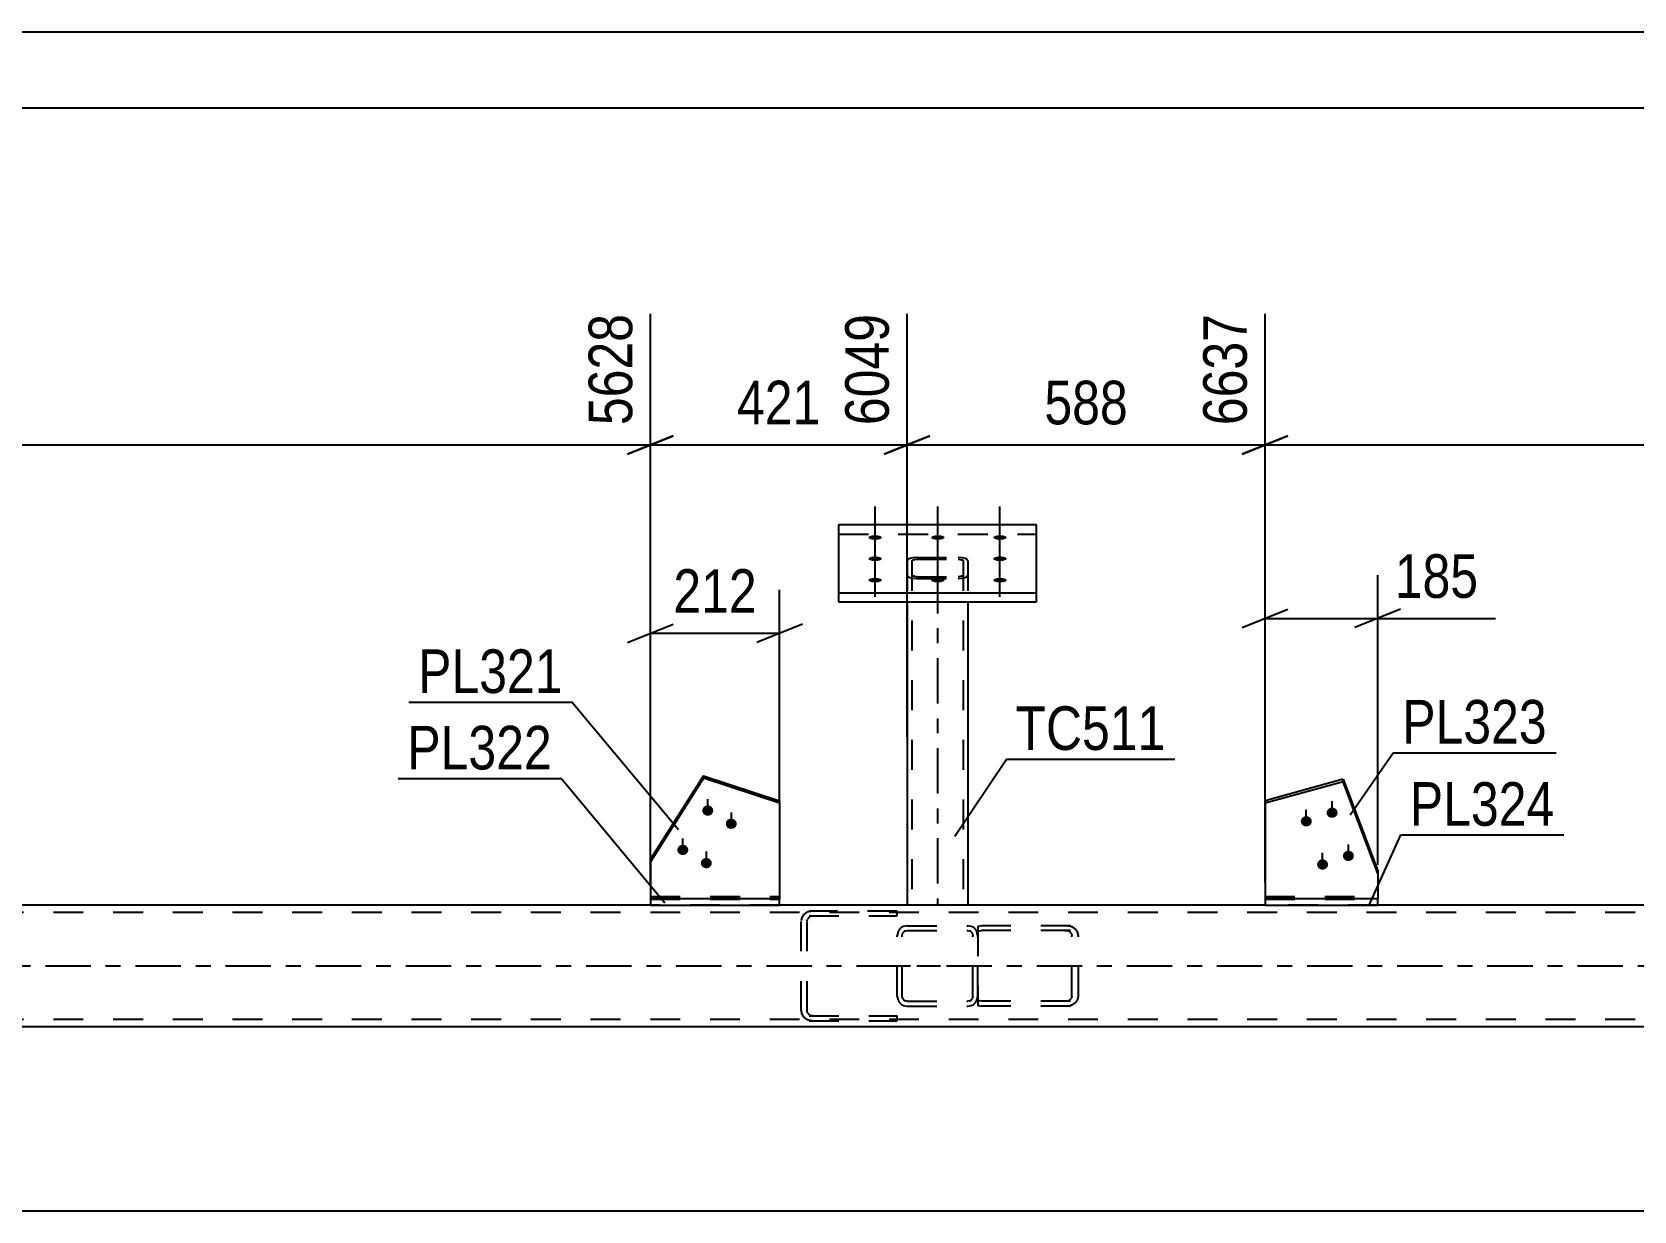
# Model space of a CAD drawing. Header units: millimetres. Extents: x -46 to 795, y -443 to 151.
# Drawn here: x 168.9 to 274.1, y 73.8 to 151.3 of the extents above; entities that cross this region are included whole.
import ezdxf

# ---------------------------------------------------------------- set-up
doc = ezdxf.new("R2010")
doc.units = ezdxf.units.MM
doc.linetypes.add('DXK_LINE_DOT2', pattern=[3.9198, 1.9599, -1.9599])
doc.linetypes.add('DXK_LINE_DOT3', pattern=[5.9187, 2.979, -0.9799, 0.9799, -0.9799])
doc.styles.add('Arial Narrow', font='ARIALN.TTF', dxfattribs={"height": 0.2})

# ---------------------------------------------------------------- blocks, each defined once
blk = doc.blocks.new('Unknown-761550593-1135')
at = {"color": 5, "linetype": 'Continuous'}
for p, q in [((794.69, 151.28), (-46.31, 151.28)), ((789.69, 146.28), (-41.31, 146.28))]:
    blk.add_line(p, q, dxfattribs=at)
blk = doc.blocks.new('Part-761550593-4947 - 4923')
at = {"color": 7, "linetype": 'DXK_LINE_DOT2'}
for p, q in [((225.75, 92.18), (225.7, 91.93)), ((225.7, 87.93), (225.7, 91.93)), ((226.02, 91.93), (226.04, 92.05)), ((226.02, 87.93), (226.02, 91.93)), ((226.34, 92.57), (226.09, 92.52)), ((226.21, 92.23), (226.34, 92.25)), ((226.34, 92.57), (230.34, 92.57)), ((226.34, 92.25), (230.34, 92.25)), ((230.58, 92.52), (230.34, 92.57)), ((230.34, 92.25), (230.46, 92.23)), ((230.63, 92.05), (230.66, 91.93)), ((230.66, 87.93), (230.66, 91.93)), ((230.98, 91.93), (230.93, 92.18)), ((230.98, 87.93), (230.98, 91.93)), ((225.7, 87.93), (225.75, 87.69)), ((226.04, 87.81), (226.02, 87.93)), ((226.09, 87.34), (226.34, 87.29)), ((226.34, 87.61), (226.21, 87.64)), ((226.34, 87.61), (230.34, 87.61)), ((230.46, 87.64), (230.34, 87.61)), ((230.34, 87.29), (230.58, 87.34)), ((230.66, 87.93), (230.63, 87.81)), ((230.93, 87.69), (230.98, 87.93)), ((226.34, 87.29), (230.34, 87.29))]:
    blk.add_line(p, q, dxfattribs=at)
for centre, radius, start, end in [((226.34, 91.93), 0.64, 112.5, 157.5), ((226.34, 91.93), 0.32, 112.5, 157.5), ((230.34, 91.93), 0.32, 22.5, 67.5), ((230.34, 91.93), 0.64, 22.5, 67.5), ((226.34, 87.93), 0.64, 202.5, 247.5), ((226.34, 87.93), 0.32, 202.5, 247.5), ((230.34, 87.93), 0.32, 292.5, 337.5), ((230.34, 87.93), 0.64, 292.5, 337.5)]:
    blk.add_arc(centre, radius, start, end, dxfattribs=at)
blk = doc.blocks.new('Bolt-761550593-4951 - 4923')
at = {"linetype": 'Continuous'}
for points in [[(213.25, 100.47), (213.33, 100.47), (213.4, 100.44), (213.46, 100.41), (213.52, 100.36), (213.56, 100.3), (213.59, 100.24), (213.61, 100.17), (213.61, 100.1), (213.59, 100.03), (213.56, 99.96), (213.52, 99.91), (213.46, 99.86), (213.4, 99.83), (213.33, 99.8), (213.25, 99.8), (213.18, 99.8), (213.1, 99.83), (213.04, 99.86), (212.98, 99.91), (212.94, 99.96), (212.91, 100.03), (212.89, 100.1), (212.89, 100.17), (212.91, 100.24), (212.94, 100.3), (212.98, 100.36), (213.04, 100.41), (213.1, 100.44), (213.18, 100.47)], [(214.8, 99.61), (214.87, 99.6), (214.94, 99.58), (215.01, 99.54), (215.06, 99.49), (215.11, 99.44), (215.14, 99.37), (215.15, 99.3), (215.15, 99.23), (215.14, 99.16), (215.11, 99.1), (215.06, 99.04), (215.01, 98.99), (214.94, 98.96), (214.87, 98.94), (214.8, 98.93), (214.72, 98.94), (214.65, 98.96), (214.58, 98.99), (214.53, 99.04), (214.48, 99.1), (214.45, 99.16), (214.44, 99.23), (214.44, 99.3), (214.45, 99.37), (214.48, 99.44), (214.53, 99.49), (214.58, 99.54), (214.65, 99.58), (214.72, 99.6)], [(211.61, 97.89), (211.69, 97.88), (211.76, 97.86), (211.82, 97.83), (211.88, 97.78), (211.92, 97.72), (211.95, 97.66), (211.97, 97.59), (211.97, 97.52), (211.95, 97.45), (211.92, 97.38), (211.88, 97.33), (211.82, 97.28), (211.76, 97.24), (211.69, 97.22), (211.61, 97.21), (211.54, 97.22), (211.46, 97.24), (211.4, 97.28), (211.34, 97.33), (211.3, 97.38), (211.27, 97.45), (211.25, 97.52), (211.25, 97.59), (211.27, 97.66), (211.3, 97.72), (211.34, 97.78), (211.4, 97.83), (211.46, 97.86), (211.54, 97.88)], [(213.16, 97.02), (213.23, 97.02), (213.3, 96.99), (213.37, 96.96), (213.42, 96.91), (213.47, 96.85), (213.5, 96.79), (213.51, 96.72), (213.51, 96.65), (213.5, 96.58), (213.47, 96.52), (213.42, 96.46), (213.37, 96.41), (213.3, 96.38), (213.23, 96.35), (213.16, 96.35), (213.08, 96.35), (213.01, 96.38), (212.95, 96.41), (212.89, 96.46), (212.85, 96.52), (212.81, 96.58), (212.8, 96.65), (212.8, 96.72), (212.81, 96.79), (212.85, 96.85), (212.89, 96.91), (212.95, 96.96), (213.01, 96.99), (213.08, 97.02)]]:
    blk.add_hatch(color=1, dxfattribs=at).paths.add_polyline_path(points)
at = {"color": 1, "linetype": 'Continuous'}
for p, q in [((213.25, 99.86), (213.25, 100.89)), ((214.8, 98.99), (214.8, 100.02)), ((211.61, 97.28), (211.61, 98.3)), ((213.16, 96.41), (213.16, 97.44))]:
    blk.add_line(p, q, dxfattribs=at)
blk = doc.blocks.new('Part-761550593-4957 - 4923')
at = {"color": 7, "linetype": 'DXK_LINE_DOT2'}
for p, q in [((231.23, 92.57), (230.98, 92.53)), ((230.98, 92.53), (230.98, 87.33)), ((230.98, 92.18), (231.07, 92.23)), ((231.07, 92.23), (231.23, 92.25)), ((237.08, 92.57), (231.23, 92.57)), ((237.08, 92.25), (231.23, 92.25)), ((237.06, 92.52), (236.73, 92.57)), ((236.73, 92.25), (236.89, 92.23)), ((237.13, 92.05), (237.16, 91.93)), ((237.16, 87.93), (237.16, 91.93)), ((237.6, 91.93), (237.54, 92.18)), ((237.6, 87.93), (237.6, 91.93)), ((231.07, 87.64), (230.98, 87.68)), ((230.98, 87.33), (231.23, 87.29)), ((231.23, 87.61), (231.07, 87.64)), ((237.08, 87.61), (231.23, 87.61)), ((236.89, 87.64), (236.73, 87.61)), ((236.73, 87.29), (237.06, 87.34)), ((237.16, 87.93), (237.13, 87.81)), ((237.54, 87.69), (237.6, 87.93)), ((237.08, 87.29), (231.23, 87.29))]:
    blk.add_line(p, q, dxfattribs=at)
for centre, radius, start, end in [((236.79, 91.84), 0.401, 32.4104, 75.4453), ((236.86, 91.75), 0.802, 32.4104, 75.4453), ((236.79, 88.02), 0.401, 284.5547, 327.5896), ((236.86, 88.12), 0.802, 284.5547, 327.5896)]:
    blk.add_arc(centre, radius, start, end, dxfattribs=at)
blk = doc.blocks.new('Part-761550593-5023 - 4923')
at = {"color": 2, "linetype": 'Continuous'}
for p, q in [((209.49, 93.93), (104.87, 93.93)), ((226.34, 93.93), (217.97, 93.93)), ((249.85, 93.93), (230.34, 93.93)), ((439.64, 93.93), (257.25, 93.93)), ((607.34, 85.93), (27.7, 85.93))]:
    blk.add_line(p, q, dxfattribs=at)
at = {"color": 7, "linetype": 'DXK_LINE_DOT2'}
for p, q in [((217.97, 93.93), (209.49, 93.93)), ((230.34, 93.93), (226.34, 93.93)), ((257.25, 93.93), (249.85, 93.93)), ((607.34, 93.45), (27.7, 93.45)), ((607.34, 86.41), (27.7, 86.41))]:
    blk.add_line(p, q, dxfattribs=at)
at = {"color": 7, "linetype": 'DXK_LINE_DOT3'}
blk.add_line((27.7, 89.93), (607.34, 89.93), dxfattribs=at)
blk = doc.blocks.new('Part-761550593-4960 - 4923')
at = {"color": 7, "linetype": 'DXK_LINE_DOT2'}
for p, q in [((219.44, 93.14), (219.38, 92.89)), ((219.38, 86.97), (219.38, 92.89)), ((219.78, 92.89), (219.81, 93.01)), ((219.78, 86.97), (219.78, 92.89)), ((220.18, 93.53), (219.87, 93.48)), ((225.7, 93.53), (219.9, 93.53)), ((219.9, 93.21), (225.7, 93.21)), ((220.03, 93.19), (220.18, 93.21)), ((225.7, 93.21), (225.7, 93.53)), ((219.38, 86.97), (219.44, 86.73)), ((219.81, 86.85), (219.78, 86.97)), ((219.87, 86.38), (220.18, 86.33)), ((219.9, 86.65), (225.7, 86.65)), ((219.9, 86.33), (225.7, 86.33)), ((220.18, 86.65), (220.03, 86.68)), ((225.7, 86.33), (225.7, 86.65))]:
    blk.add_line(p, q, dxfattribs=at)
at = {"color": 7, "linetype": 'DXK_LINE_DOT3'}
blk.add_line((223.59, 89.93), (229.84, 89.93), dxfattribs=at)
at = {"color": 7, "linetype": 'DXK_LINE_DOT2'}
for centre, radius, start, end in [((220.09, 92.78), 0.738, 106.7178, 150.749), ((220.13, 92.83), 0.369, 106.7178, 150.749), ((220.09, 87.09), 0.738, 209.251, 253.2822), ((220.13, 87.03), 0.369, 209.251, 253.2822)]:
    blk.add_arc(centre, radius, start, end, dxfattribs=at)
blk = doc.blocks.new('Part-761550593-4967 - 4923')
at = {"color": 7, "linetype": 'DXK_LINE_DOT2'}
for p, q in [((226.39, 116.62), (226.34, 116.54)), ((226.34, 116.54), (226.34, 113.85)), ((226.53, 116.69), (226.39, 116.62)), ((226.74, 116.74), (226.53, 116.69)), ((226.66, 116.54), (226.69, 116.58)), ((226.66, 116.54), (226.66, 93.93)), ((226.69, 116.58), (226.76, 116.61)), ((226.98, 116.76), (226.74, 116.74)), ((226.76, 116.61), (226.86, 116.64)), ((226.86, 116.64), (226.98, 116.65)), ((226.98, 116.76), (229.7, 116.76)), ((226.98, 116.65), (229.7, 116.65)), ((229.95, 116.74), (229.7, 116.76)), ((229.7, 116.65), (229.83, 116.64)), ((229.83, 116.64), (229.93, 116.61)), ((229.93, 116.61), (230, 116.58)), ((230.16, 116.69), (229.95, 116.74)), ((230, 116.58), (230.02, 116.54)), ((230.02, 116.54), (230.02, 93.93)), ((230.29, 116.62), (230.16, 116.69)), ((230.34, 116.54), (230.29, 116.62)), ((230.34, 116.54), (230.34, 113.85)), ((226.34, 115.61), (226.39, 115.52)), ((226.39, 115.52), (226.53, 115.45)), ((226.53, 115.45), (226.74, 115.4)), ((226.69, 115.56), (226.66, 115.61)), ((226.76, 115.53), (226.69, 115.56)), ((226.74, 115.4), (226.98, 115.39)), ((226.86, 115.51), (226.76, 115.53)), ((226.98, 115.5), (226.86, 115.51)), ((226.98, 115.5), (229.7, 115.5)), ((226.98, 115.39), (229.7, 115.39)), ((229.83, 115.51), (229.7, 115.5)), ((229.7, 115.39), (229.95, 115.4)), ((229.93, 115.53), (229.83, 115.51)), ((230, 115.56), (229.93, 115.53)), ((229.95, 115.4), (230.16, 115.45)), ((230.02, 115.61), (230, 115.56)), ((230.16, 115.45), (230.29, 115.52)), ((230.29, 115.52), (230.34, 115.61))]:
    blk.add_line(p, q, dxfattribs=at)
at = {"color": 7, "linetype": 'DXK_LINE_DOT3'}
blk.add_line((228.34, 116.07), (228.34, 93.93), dxfattribs=at)
at = {"color": 2, "linetype": 'Continuous'}
for p, q in [((226.34, 113.85), (226.34, 93.93)), ((230.34, 113.85), (230.34, 93.93)), ((229.7, 93.93), (226.34, 93.93)), ((230.34, 93.93), (229.7, 93.93))]:
    blk.add_line(p, q, dxfattribs=at)
blk = doc.blocks.new('Part-761550593-4968 - 4923')
at = {"color": 2, "linetype": 'Continuous'}
for p, q in [((209.49, 94.33), (209.49, 93.93)), ((217.97, 94.33), (209.49, 94.33)), ((209.49, 93.93), (217.97, 93.93)), ((217.97, 93.93), (217.97, 94.33))]:
    blk.add_line(p, q, dxfattribs=at)
blk = doc.blocks.new('Part-761550593-4969 - 4923')
at = {"color": 2, "linetype": 'Continuous'}
for p, q in [((249.85, 94.33), (249.85, 93.93)), ((257.25, 94.33), (249.85, 94.33)), ((249.85, 93.93), (257.25, 93.93)), ((257.25, 93.93), (257.25, 94.33))]:
    blk.add_line(p, q, dxfattribs=at)
blk = doc.blocks.new('Part-761550593-4987 - 4923')
at = {"color": 2, "linetype": 'Continuous'}
for p, q in [((234.84, 118.9), (221.84, 118.9)), ((221.84, 118.9), (221.84, 113.85)), ((234.84, 113.85), (234.84, 118.9)), ((221.84, 114.45), (234.84, 114.45)), ((221.84, 113.85), (234.84, 113.85))]:
    blk.add_line(p, q, dxfattribs=at)
at = {"color": 7, "linetype": 'DXK_LINE_DOT2'}
blk.add_line((221.84, 118.29), (234.84, 118.29), dxfattribs=at)
blk = doc.blocks.new('Bolt-761550593-4999 - 4923')
at = {"linetype": 'Continuous'}
for points in [[(224.24, 117.92), (224.15, 117.93), (224.06, 117.94), (223.98, 117.95), (223.92, 117.97), (223.86, 118), (223.82, 118.03), (223.81, 118.06), (223.81, 118.09), (223.82, 118.12), (223.86, 118.15), (223.92, 118.18), (223.98, 118.2), (224.06, 118.21), (224.15, 118.22), (224.24, 118.23), (224.33, 118.22), (224.42, 118.21), (224.5, 118.2), (224.57, 118.18), (224.62, 118.15), (224.66, 118.12), (224.68, 118.09), (224.68, 118.06), (224.66, 118.03), (224.62, 118), (224.57, 117.97), (224.5, 117.95), (224.42, 117.94), (224.33, 117.93)], [(228.36, 117.92), (228.27, 117.93), (228.18, 117.94), (228.1, 117.95), (228.04, 117.97), (227.98, 118), (227.94, 118.03), (227.93, 118.06), (227.93, 118.09), (227.94, 118.12), (227.98, 118.15), (228.04, 118.18), (228.1, 118.2), (228.18, 118.21), (228.27, 118.22), (228.36, 118.23), (228.45, 118.22), (228.54, 118.21), (228.62, 118.2), (228.69, 118.18), (228.74, 118.15), (228.78, 118.12), (228.8, 118.09), (228.8, 118.06), (228.78, 118.03), (228.74, 118), (228.69, 117.97), (228.62, 117.95), (228.54, 117.94), (228.45, 117.93)], [(232.44, 117.92), (232.35, 117.93), (232.26, 117.94), (232.18, 117.95), (232.12, 117.97), (232.06, 118), (232.02, 118.03), (232.01, 118.06), (232.01, 118.09), (232.02, 118.12), (232.06, 118.15), (232.12, 118.18), (232.18, 118.2), (232.26, 118.21), (232.35, 118.22), (232.44, 118.23), (232.53, 118.22), (232.62, 118.21), (232.7, 118.2), (232.77, 118.18), (232.82, 118.15), (232.86, 118.12), (232.88, 118.09), (232.88, 118.06), (232.86, 118.03), (232.82, 118), (232.77, 117.97), (232.7, 117.95), (232.62, 117.94), (232.53, 117.93)], [(224.24, 116.53), (224.15, 116.53), (224.06, 116.54), (223.98, 116.56), (223.92, 116.58), (223.86, 116.6), (223.82, 116.63), (223.81, 116.66), (223.81, 116.7), (223.82, 116.73), (223.86, 116.76), (223.92, 116.78), (223.98, 116.8), (224.06, 116.82), (224.15, 116.83), (224.24, 116.83), (224.33, 116.83), (224.42, 116.82), (224.5, 116.8), (224.57, 116.78), (224.62, 116.76), (224.66, 116.73), (224.68, 116.7), (224.68, 116.66), (224.66, 116.63), (224.62, 116.6), (224.57, 116.58), (224.5, 116.56), (224.42, 116.54), (224.33, 116.53)], [(232.44, 116.53), (232.35, 116.53), (232.26, 116.54), (232.18, 116.56), (232.12, 116.58), (232.06, 116.6), (232.02, 116.63), (232.01, 116.66), (232.01, 116.7), (232.02, 116.73), (232.06, 116.76), (232.12, 116.78), (232.18, 116.8), (232.26, 116.82), (232.35, 116.83), (232.44, 116.83), (232.53, 116.83), (232.62, 116.82), (232.7, 116.8), (232.77, 116.78), (232.82, 116.76), (232.86, 116.73), (232.88, 116.7), (232.88, 116.66), (232.86, 116.63), (232.82, 116.6), (232.77, 116.58), (232.7, 116.56), (232.62, 116.54), (232.53, 116.53)], [(224.24, 115.12), (224.15, 115.12), (224.06, 115.13), (223.98, 115.15), (223.92, 115.17), (223.86, 115.2), (223.82, 115.22), (223.81, 115.26), (223.81, 115.29), (223.82, 115.32), (223.86, 115.35), (223.92, 115.37), (223.98, 115.39), (224.06, 115.41), (224.15, 115.42), (224.24, 115.42), (224.33, 115.42), (224.42, 115.41), (224.5, 115.39), (224.57, 115.37), (224.62, 115.35), (224.66, 115.32), (224.68, 115.29), (224.68, 115.26), (224.66, 115.22), (224.62, 115.2), (224.57, 115.17), (224.5, 115.15), (224.42, 115.13), (224.33, 115.12)], [(228.36, 115.12), (228.27, 115.12), (228.18, 115.13), (228.1, 115.15), (228.04, 115.17), (227.98, 115.2), (227.94, 115.22), (227.93, 115.26), (227.93, 115.29), (227.94, 115.32), (227.98, 115.35), (228.04, 115.37), (228.1, 115.39), (228.18, 115.41), (228.27, 115.42), (228.36, 115.42), (228.45, 115.42), (228.54, 115.41), (228.62, 115.39), (228.69, 115.37), (228.74, 115.35), (228.78, 115.32), (228.8, 115.29), (228.8, 115.26), (228.78, 115.22), (228.74, 115.2), (228.69, 115.17), (228.62, 115.15), (228.54, 115.13), (228.45, 115.12)], [(232.44, 115.12), (232.35, 115.12), (232.26, 115.13), (232.18, 115.15), (232.12, 115.17), (232.06, 115.2), (232.02, 115.22), (232.01, 115.26), (232.01, 115.29), (232.02, 115.32), (232.06, 115.35), (232.12, 115.37), (232.18, 115.39), (232.26, 115.41), (232.35, 115.42), (232.44, 115.42), (232.53, 115.42), (232.62, 115.41), (232.7, 115.39), (232.77, 115.37), (232.82, 115.35), (232.86, 115.32), (232.88, 115.29), (232.88, 115.26), (232.86, 115.22), (232.82, 115.2), (232.77, 115.17), (232.7, 115.15), (232.62, 115.13), (232.53, 115.12)]]:
    blk.add_hatch(color=1, dxfattribs=at).paths.add_polyline_path(points)
at = {"color": 1, "linetype": 'Continuous'}
for p, q in [((224.24, 116.99), (224.24, 120.11)), ((228.36, 116.99), (228.36, 120.11)), ((232.44, 116.99), (232.44, 120.11)), ((224.24, 115.59), (224.24, 118.71)), ((232.44, 115.59), (232.44, 118.71)), ((224.24, 114.18), (224.24, 117.3)), ((228.36, 114.18), (228.36, 117.3)), ((232.44, 114.18), (232.44, 117.3))]:
    blk.add_line(p, q, dxfattribs=at)
blk = doc.blocks.new('Bolt-761550593-5000 - 4923')
at = {"linetype": 'Continuous'}
for points in [[(254.25, 100.33), (254.33, 100.33), (254.4, 100.3), (254.47, 100.27), (254.52, 100.22), (254.57, 100.16), (254.6, 100.1), (254.61, 100.03), (254.61, 99.96), (254.6, 99.89), (254.57, 99.83), (254.52, 99.77), (254.47, 99.72), (254.4, 99.69), (254.33, 99.66), (254.25, 99.66), (254.18, 99.66), (254.11, 99.69), (254.04, 99.72), (253.99, 99.77), (253.94, 99.83), (253.91, 99.89), (253.9, 99.96), (253.9, 100.03), (253.91, 100.1), (253.94, 100.16), (253.99, 100.22), (254.04, 100.27), (254.11, 100.3), (254.18, 100.33)], [(252.56, 99.77), (252.63, 99.76), (252.7, 99.74), (252.77, 99.7), (252.83, 99.65), (252.87, 99.6), (252.9, 99.53), (252.92, 99.46), (252.92, 99.39), (252.9, 99.32), (252.87, 99.26), (252.83, 99.2), (252.77, 99.15), (252.7, 99.12), (252.63, 99.1), (252.56, 99.09), (252.48, 99.1), (252.41, 99.12), (252.35, 99.15), (252.29, 99.2), (252.25, 99.26), (252.22, 99.32), (252.2, 99.39), (252.2, 99.46), (252.22, 99.53), (252.25, 99.6), (252.29, 99.65), (252.35, 99.7), (252.41, 99.74), (252.48, 99.76)], [(253.63, 96.93), (253.7, 96.93), (253.77, 96.9), (253.84, 96.87), (253.9, 96.82), (253.94, 96.76), (253.97, 96.7), (253.99, 96.63), (253.99, 96.56), (253.97, 96.49), (253.94, 96.43), (253.9, 96.37), (253.84, 96.32), (253.77, 96.29), (253.7, 96.26), (253.63, 96.26), (253.55, 96.26), (253.48, 96.29), (253.42, 96.32), (253.36, 96.37), (253.32, 96.43), (253.29, 96.49), (253.27, 96.56), (253.27, 96.63), (253.29, 96.7), (253.32, 96.76), (253.36, 96.82), (253.42, 96.87), (253.48, 96.9), (253.55, 96.93)], [(255.32, 97.5), (255.4, 97.49), (255.47, 97.47), (255.54, 97.43), (255.59, 97.39), (255.64, 97.33), (255.67, 97.27), (255.68, 97.2), (255.68, 97.13), (255.67, 97.06), (255.64, 96.99), (255.59, 96.93), (255.54, 96.89), (255.47, 96.85), (255.4, 96.83), (255.32, 96.82), (255.25, 96.83), (255.18, 96.85), (255.11, 96.89), (255.06, 96.93), (255.01, 96.99), (254.98, 97.06), (254.97, 97.13), (254.97, 97.2), (254.98, 97.27), (255.01, 97.33), (255.06, 97.39), (255.11, 97.43), (255.18, 97.47), (255.25, 97.49)]]:
    blk.add_hatch(color=1, dxfattribs=at).paths.add_polyline_path(points)
at = {"color": 1, "linetype": 'Continuous'}
for p, q in [((252.56, 99.15), (252.56, 100.18)), ((254.25, 99.72), (254.25, 100.75)), ((255.32, 96.89), (255.32, 97.91)), ((253.63, 96.32), (253.63, 97.35))]:
    blk.add_line(p, q, dxfattribs=at)
blk = doc.blocks.new('Part-761550593-5116 - 4923')
at = {"color": 2, "linetype": 'Continuous'}
for p, q in [((212.97, 102.42), (209.49, 96.94)), ((212.97, 102.26), (209.49, 96.77)), ((212.97, 102.26), (212.97, 102.42)), ((212.97, 102.42), (217.97, 100.78)), ((217.97, 100.62), (212.97, 102.26)), ((217.97, 100.78), (217.97, 94.33)), ((209.49, 96.94), (209.49, 94.33))]:
    blk.add_line(p, q, dxfattribs=at)
at = {"color": 7, "linetype": 'DXK_LINE_DOT2'}
for p, q in [((209.49, 94.48), (217.97, 94.48)), ((209.49, 94.33), (209.49, 94.31)), ((209.49, 94.31), (209.49, 94.33)), ((209.49, 94.31), (217.97, 94.31)), ((217.97, 94.31), (217.97, 94.33)), ((217.97, 94.33), (217.97, 94.31))]:
    blk.add_line(p, q, dxfattribs=at)
blk = doc.blocks.new('Part-761550593-5131 - 4923')
at = {"color": 2, "linetype": 'Continuous'}
for p, q in [((254.97, 102.19), (249.85, 100.78)), ((254.97, 102.03), (254.97, 102.19)), ((254.97, 102.19), (257.25, 96.17)), ((254.97, 102.03), (249.85, 100.62)), ((257.25, 96.01), (254.97, 102.03)), ((249.85, 100.78), (249.85, 94.33)), ((257.25, 96.17), (257.25, 94.33))]:
    blk.add_line(p, q, dxfattribs=at)
at = {"color": 7, "linetype": 'DXK_LINE_DOT2'}
for p, q in [((249.85, 94.48), (257.25, 94.48)), ((249.85, 94.33), (249.85, 94.31)), ((249.85, 94.31), (249.85, 94.33)), ((249.85, 94.31), (257.25, 94.31)), ((257.25, 94.31), (257.25, 94.33)), ((257.25, 94.33), (257.25, 94.31))]:
    blk.add_line(p, q, dxfattribs=at)
blk = doc.blocks.new('StraightDimension-761550593-12917 - 4923')
at = {"color": 7, "linetype": 'Continuous'}
for p, q in [((249.85, 95.39), (249.85, 132.77)), ((251.35, 124.76), (248.35, 123.56)), ((249.85, 124.16), (439.64, 124.16))]:
    blk.add_line(p, q, dxfattribs=at)
blk = doc.blocks.new('StraightDimension-761550593-12920 - 4923')
at = {"color": 7, "linetype": 'Continuous'}
for p, q in [((209.49, 95.39), (209.49, 132.77)), ((96.39, 124.16), (209.49, 124.16)), ((207.99, 123.56), (210.99, 124.76))]:
    blk.add_line(p, q, dxfattribs=at)
at = {"color": 0, "linetype": 'Continuous'}
blk.add_wipeout([(208.89, 133.37), (204.69, 133.37), (204.69, 124.86), (208.89, 124.86)], dxfattribs=at)
at = {"color": 3, "linetype": 'Continuous', "style": 'Arial Narrow'}
blk.add_text('5628', height=2.863, rotation=90.0002, dxfattribs=at).set_placement((208.29, 125.46))
blk = doc.blocks.new('StraightDimension-761550593-12918 - 4923')
at = {"color": 7, "linetype": 'Continuous'}
for p, q in [((226.34, 104.98), (226.34, 132.77)), ((249.85, 95.39), (249.85, 132.77)), ((227.84, 124.76), (224.84, 123.56)), ((226.34, 124.16), (249.85, 124.16)), ((248.35, 123.56), (251.35, 124.76))]:
    blk.add_line(p, q, dxfattribs=at)
at = {"color": 0}
blk.add_wipeout([(241.44, 124.91), (241.44, 129.11), (234.76, 129.11), (234.76, 124.91)], dxfattribs=at)
at = {"color": 3, "style": 'Arial Narrow'}
blk.add_text('588', height=2.863, dxfattribs=at).set_placement((235.36, 125.51))
at = {"color": 0, "linetype": 'Continuous'}
blk.add_wipeout([(249.25, 133.37), (245.05, 133.37), (245.05, 124.86), (249.25, 124.86)], dxfattribs=at)
at = {"color": 3, "linetype": 'Continuous', "style": 'Arial Narrow'}
blk.add_text('6637', height=2.863, rotation=90.0002, dxfattribs=at).set_placement((248.65, 125.46))
blk = doc.blocks.new('StraightDimension-761550593-12919 - 4923')
at = {"color": 7, "linetype": 'Continuous'}
for p, q in [((209.49, 95.39), (209.49, 132.77)), ((226.34, 104.98), (226.34, 132.77)), ((210.99, 124.76), (207.99, 123.56)), ((209.49, 124.16), (226.34, 124.16)), ((224.84, 123.56), (227.84, 124.76))]:
    blk.add_line(p, q, dxfattribs=at)
at = {"color": 0}
blk.add_wipeout([(221.26, 124.91), (221.26, 129.11), (214.57, 129.11), (214.57, 124.91)], dxfattribs=at)
at = {"color": 3, "style": 'Arial Narrow'}
blk.add_text('421', height=2.863, dxfattribs=at).set_placement((215.17, 125.51))
at = {"color": 0, "linetype": 'Continuous'}
blk.add_wipeout([(225.74, 133.37), (221.54, 133.37), (221.54, 124.86), (225.74, 124.86)], dxfattribs=at)
at = {"color": 3, "linetype": 'Continuous', "style": 'Arial Narrow'}
blk.add_text('6049', height=2.863, rotation=90.0002, dxfattribs=at).set_placement((225.14, 125.46))
blk = doc.blocks.new('StraightDimension-761550593-13075 - 4923')
at = {"color": 7, "linetype": 'Continuous'}
blk.add_line((14.8, 73.83), (607.34, 73.83), dxfattribs=at)
blk = doc.blocks.new('StraightDimension-761550593-14527 - 4923')
at = {"color": 7, "linetype": 'Continuous'}
for p, q in [((209.49, 97.26), (209.49, 114.63)), ((217.97, 100.71), (217.97, 114.63)), ((207.99, 111.18), (210.99, 112.38)), ((209.49, 111.78), (217.97, 111.78)), ((219.47, 112.38), (216.47, 111.18))]:
    blk.add_line(p, q, dxfattribs=at)
at = {"color": 0}
blk.add_wipeout([(217.07, 112.53), (217.07, 116.73), (210.39, 116.73), (210.39, 112.53)], dxfattribs=at)
at = {"color": 3, "style": 'Arial Narrow'}
blk.add_text('212', height=2.863, dxfattribs=at).set_placement((210.99, 113.13))
blk = doc.blocks.new('StraightDimension-761550593-14538 - 4923')
at = {"color": 7, "linetype": 'Continuous'}
for p, q in [((249.85, 100.53), (249.85, 115.61)), ((257.25, 96.58), (257.25, 115.61)), ((248.35, 112.16), (251.35, 113.36)), ((249.85, 112.76), (257.25, 112.76)), ((258.75, 113.36), (255.75, 112.16)), ((257.25, 112.76), (264.98, 112.76)), ((257.25, 112.76), (264.98, 112.76))]:
    blk.add_line(p, q, dxfattribs=at)
at = {"color": 0}
blk.add_wipeout([(264.46, 113.51), (264.46, 117.71), (257.77, 117.71), (257.77, 113.51)], dxfattribs=at)
at = {"color": 3, "style": 'Arial Narrow'}
blk.add_text('185', height=2.863, dxfattribs=at).set_placement((258.37, 114.11))
blk = doc.blocks.new('Mark-761550593-14448 - 4923')
at = {"color": 30, "linetype": 'Continuous'}
for p in [(192.92, 102.24), (210.44, 94.06)]:
    blk.add_line(p, (203.63, 102.24), dxfattribs=at)
at = {"color": 0}
blk.add_wipeout([(203.03, 102.84), (203.03, 105.84), (193.52, 105.84), (193.52, 102.84)], dxfattribs=at)
blk.add_wipeout([(203.03, 102.84), (203.03, 105.84), (193.52, 105.84), (193.52, 102.84)], dxfattribs=at)
at = {"color": 3, "style": 'Arial Narrow'}
blk.add_text('PL322', height=2.863, dxfattribs=at).set_placement((193.52, 102.84))
blk = doc.blocks.new('Mark-761550593-4963 - 4923')
at = {"color": 30, "linetype": 'Continuous'}
for p, q in [((229.47, 98.45), (232.86, 103.52)), ((232.86, 103.52), (243.93, 103.52))]:
    blk.add_line(p, q, dxfattribs=at)
at = {"color": 0}
blk.add_wipeout([(243.33, 104.12), (243.33, 107.12), (233.46, 107.12), (233.46, 104.12)], dxfattribs=at)
blk.add_wipeout([(243.33, 104.12), (243.33, 107.12), (233.46, 107.12), (233.46, 104.12)], dxfattribs=at)
at = {"color": 3, "style": 'Arial Narrow'}
blk.add_text('TC511', height=2.863, dxfattribs=at).set_placement((233.46, 104.12))
blk = doc.blocks.new('Mark-761550593-13008 - 4923')
at = {"color": 30, "linetype": 'Continuous'}
for p, q in [((255.44, 99.85), (258.26, 103.94)), ((258.26, 103.94), (268.97, 103.94))]:
    blk.add_line(p, q, dxfattribs=at)
at = {"color": 0}
blk.add_wipeout([(268.37, 104.54), (268.37, 107.54), (258.86, 107.54), (258.86, 104.54)], dxfattribs=at)
blk.add_wipeout([(268.37, 104.54), (268.37, 107.54), (258.86, 107.54), (258.86, 104.54)], dxfattribs=at)
at = {"color": 3, "style": 'Arial Narrow'}
blk.add_text('PL323', height=2.863, dxfattribs=at).set_placement((258.86, 104.54))
blk = doc.blocks.new('Mark-761550593-13005 - 4923')
at = {"color": 30, "linetype": 'Continuous'}
for p in [(193.63, 107.26), (211.33, 98.88)]:
    blk.add_line(p, (204.33, 107.26), dxfattribs=at)
at = {"color": 0}
blk.add_wipeout([(203.73, 107.86), (203.73, 110.86), (194.23, 110.86), (194.23, 107.86)], dxfattribs=at)
blk.add_wipeout([(203.73, 107.86), (203.73, 110.86), (194.23, 110.86), (194.23, 107.86)], dxfattribs=at)
at = {"color": 3, "style": 'Arial Narrow'}
blk.add_text('PL321', height=2.863, dxfattribs=at).set_placement((194.23, 107.86))
blk = doc.blocks.new('Mark-761550593-14465 - 4923')
at = {"color": 30, "linetype": 'Continuous'}
for p, q in [((256.72, 93.96), (258.76, 98.54)), ((258.76, 98.54), (269.47, 98.54))]:
    blk.add_line(p, q, dxfattribs=at)
at = {"color": 0}
blk.add_wipeout([(268.87, 99.14), (268.87, 102.14), (259.36, 102.14), (259.36, 99.14)], dxfattribs=at)
blk.add_wipeout([(268.87, 99.14), (268.87, 102.14), (259.36, 102.14), (259.36, 99.14)], dxfattribs=at)
at = {"color": 3, "style": 'Arial Narrow'}
blk.add_text('PL324', height=2.863, dxfattribs=at).set_placement((259.36, 99.14))

msp = doc.modelspace()

# ---------------------------------------------------------------- block references
for name in ['Unknown-761550593-1135', 'Bolt-761550593-4999 - 4923', 'Part-761550593-4987 - 4923', 'Part-761550593-4967 - 4923', 'Part-761550593-5116 - 4923', 'Part-761550593-5131 - 4923', 'Bolt-761550593-4951 - 4923', 'Bolt-761550593-5000 - 4923', 'Part-761550593-5023 - 4923', 'Part-761550593-4968 - 4923', 'Part-761550593-4969 - 4923', 'Part-761550593-4960 - 4923', 'Part-761550593-4947 - 4923', 'Part-761550593-4957 - 4923']:
    msp.add_blockref(name, (0, 0))

# ---------------------------------------------------------------- next in the draw order: block references
for name in ['StraightDimension-761550593-12920 - 4923', 'StraightDimension-761550593-12917 - 4923', 'StraightDimension-761550593-13075 - 4923']:
    msp.add_blockref(name, (0, 0))

# ---------------------------------------------------------------- next in the draw order: block references
msp.add_blockref('StraightDimension-761550593-12918 - 4923', (0, 0))

# ---------------------------------------------------------------- next in the draw order: block references
for name in ['StraightDimension-761550593-12919 - 4923', 'StraightDimension-761550593-14538 - 4923', 'Mark-761550593-4963 - 4923']:
    msp.add_blockref(name, (0, 0))

# ---------------------------------------------------------------- next in the draw order: block references
for name in ['StraightDimension-761550593-14527 - 4923', 'Mark-761550593-13008 - 4923']:
    msp.add_blockref(name, (0, 0))

# ---------------------------------------------------------------- next in the draw order: block references
for name in ['Mark-761550593-14448 - 4923', 'Mark-761550593-14465 - 4923']:
    msp.add_blockref(name, (0, 0))

# ---------------------------------------------------------------- next in the draw order: block references
msp.add_blockref('Mark-761550593-13005 - 4923', (0, 0))

doc.saveas('drawing.dxf')
